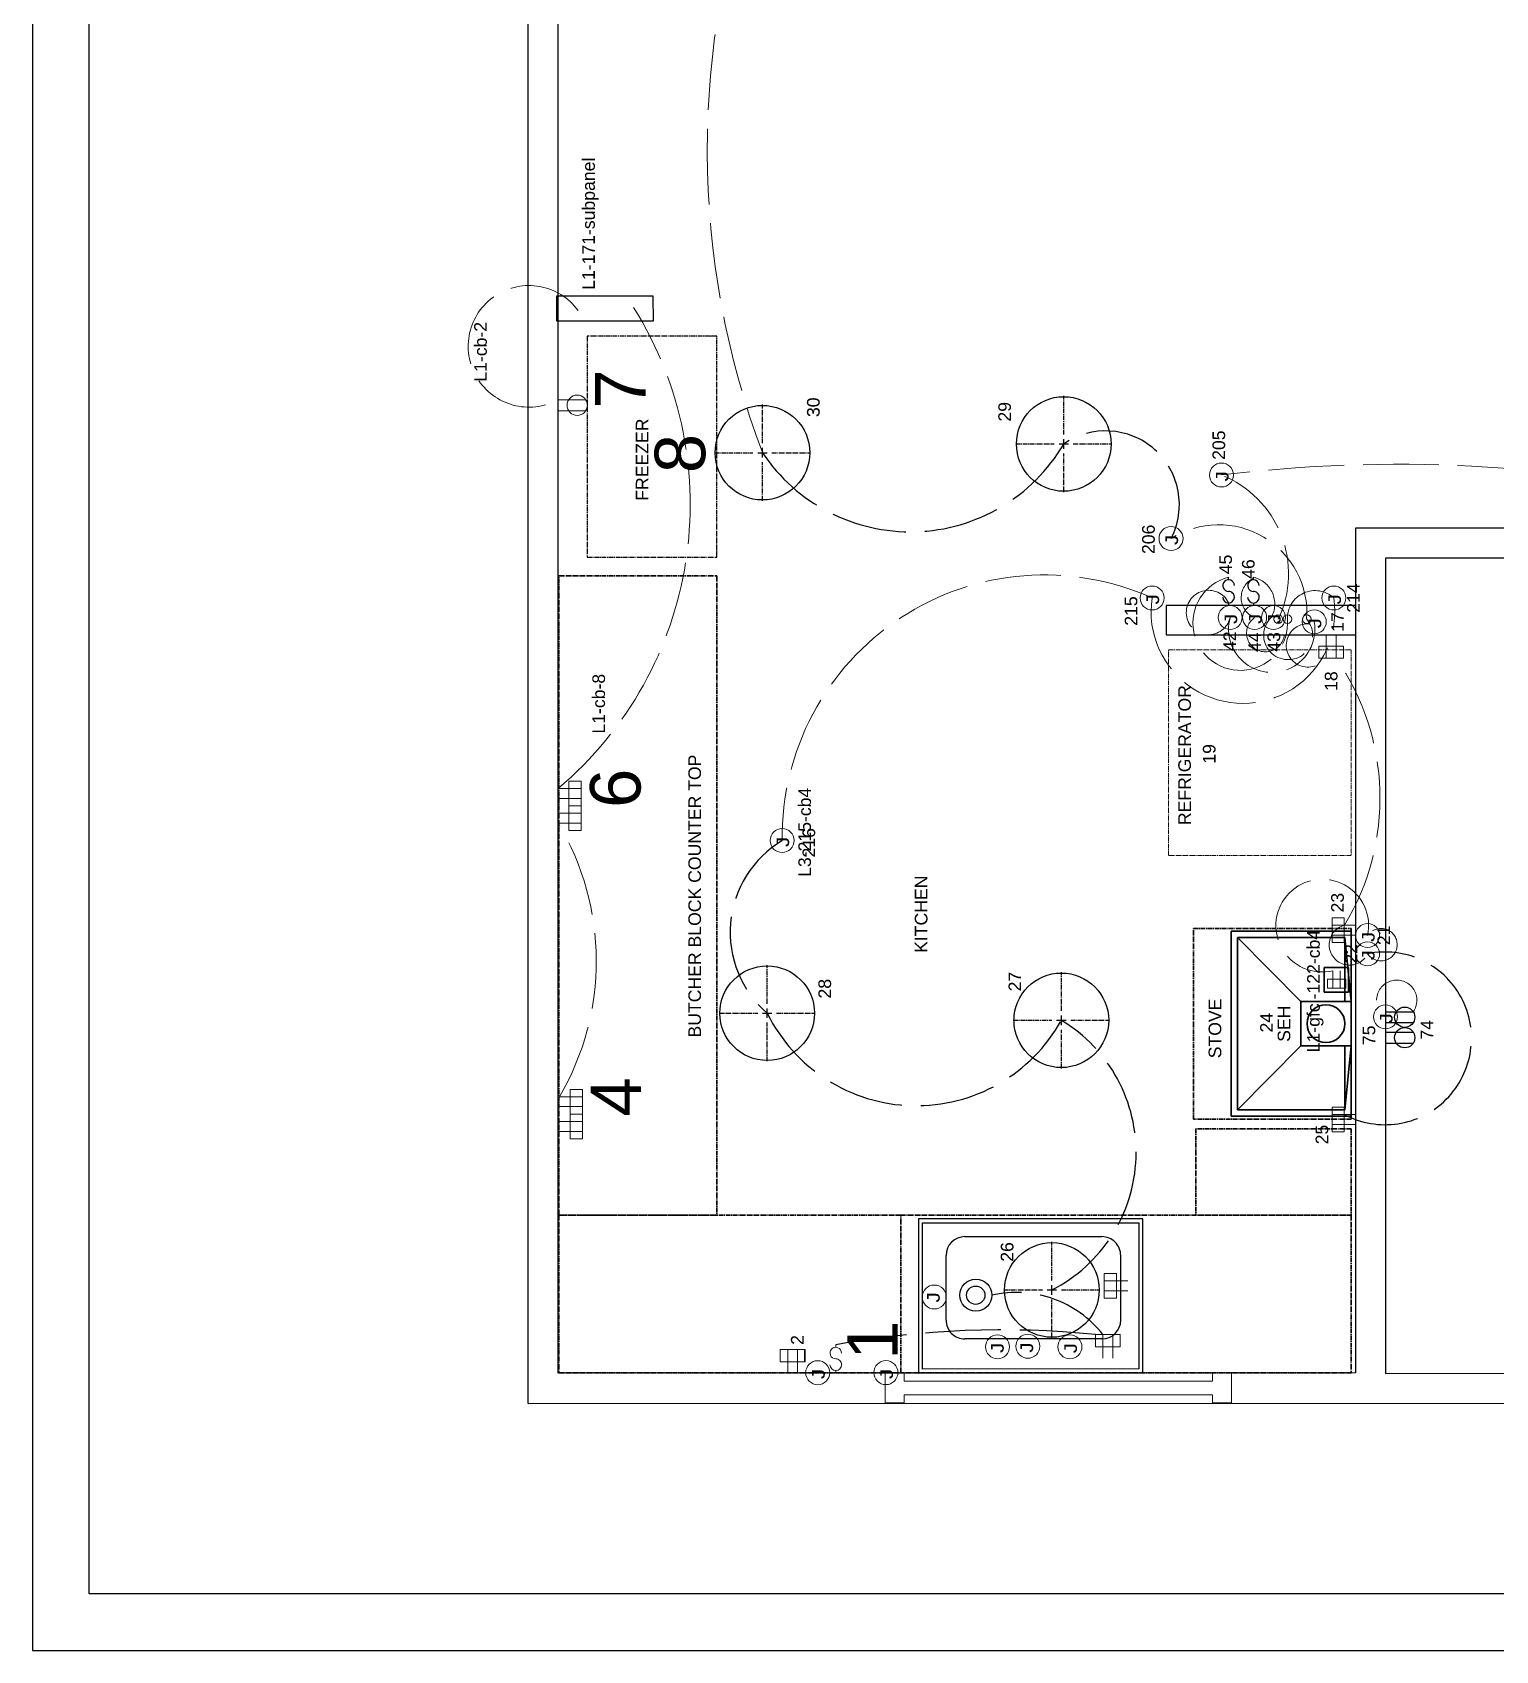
# Model space of a CAD drawing. Header units: inches. Extents: x 12 to 619, y -4 to 515.
# Drawn here: x 12.1 to 244, y -4 to 252.5 of the extents above; entities that cross this region are included whole.
import ezdxf

# ---------------------------------------------------------------- set-up
doc = ezdxf.new("R2010")
doc.units = ezdxf.units.IN
doc.header["$MEASUREMENT"] = 0
doc.linetypes.add('ACAD_ISO02W100', pattern=[15, 12, -3])
doc.linetypes.add('CENTER2', pattern=[1.125, 0.75, -0.125, 0.125, -0.125])
doc.layers.get('0').update_dxf_attribs({"color": 1, "lineweight": 9})
for name, color, linetype, lineweight in [('00-page-edge', 7, 'Continuous', 9), ('A201-Floorplan-2nd-floor', 7, 'Continuous', 9), ('A201-Text', 7, 'Continuous', 9), ('E201-Electrical-2nd-floor', 7, 'Continuous', 9), ('E301-Electrical-attic', 7, 'Continuous', 9)]:
    doc.layers.add(name, color=color, linetype=linetype, lineweight=lineweight)
doc.layers.get('0').off()
doc.styles.add('Reg', font='Courier New.ttf', dxfattribs={"height": 2})
doc.styles.get("Standard").update_dxf_attribs({"font": 'Arial.ttf', "height": 2})

# ---------------------------------------------------------------- blocks, each defined once
blk = doc.blocks.new('duplex-for-freezer-on-2nd-floor')
at = {"layer": 'E201-Electrical-2nd-floor'}
for p, q in [((0, 0), (0, -4.39)), ((1.73, 0), (1.73, -4.38))]:
    blk.add_line(p, q, dxfattribs=at)
blk.add_circle((0.86, -3.03), 1.61, dxfattribs=at)
blk = doc.blocks.new('refrigerator')
at = {"layer": 'A201-Floorplan-2nd-floor', "linetype": 'CENTER2'}
blk.add_lwpolyline([(0, 0), (-32.625, 0), (-32.625, 28.925), (0, 28.925)], close=True, dxfattribs=at)
blk = doc.blocks.new('stove')
at = {"layer": 'A201-Floorplan-2nd-floor', "linetype": 'CENTER2', "lineweight": 30}
blk.add_lwpolyline([(-30.27, 25), (0, 25), (0, 0), (-30.27, 0)], close=True, dxfattribs=at)
blk = doc.blocks.new('L2-switch-1')
at = {"layer": 'E201-Electrical-2nd-floor'}
for p, q in [((0.41, 0, -43.5), (0, 0, -43.5)), ((4.08, 0, -43.5), (4.49, 0, -43.5))]:
    blk.add_line(p, q, dxfattribs=at)
for centre, start, end in [((1.32, 0, -43.5), 90, 270), ((3.17, 0, -43.5), 270, 180), ((1.34, 0, -43.5), 270, 0)]:
    blk.add_arc(centre, 0.916, start, end, dxfattribs=at)
blk = doc.blocks.new('L2-gfci-duplex-2')
at = {"layer": 'E201-Electrical-2nd-floor'}
for p, q in [((0, 0, -43.5), (3.72, 0, -43.5)), ((3.72, 1.18, -43.5), (1.79, 1.18, -43.5)), ((1.79, -2.75, -43.5), (1.79, 1.18, -43.5)), ((0, -1.57, -43.5), (3.72, -1.57, -43.5))]:
    blk.add_line(p, q, dxfattribs=at)
at = {"layer": 'E201-Electrical-2nd-floor', "elevation": -43.5}
blk.add_lwpolyline([(1.79, -2.75), (1.79, 1.18), (3.72, 1.18), (3.72, -2.75)], close=True, dxfattribs=at)
blk = doc.blocks.new('L2-north-kitchen-butcher-block')
at = {"layer": 'A201-Floorplan-2nd-floor', "linetype": 'CENTER2', "lineweight": 30}
blk.add_lwpolyline([(0, -25), (-101.32, -25), (-101.32, 0), (0, 0)], close=True, dxfattribs=at)
blk = doc.blocks.new('L2-kitchen-NW-butcher-block')
at = {"layer": 'A201-Floorplan-2nd-floor', "linetype": 'CENTER2', "lineweight": 30}
blk.add_lwpolyline([(25, -54.19), (25, 0), (0, 0), (0, -54.19)], close=True, dxfattribs=at)
blk = doc.blocks.new('L2-kitchen-butcher-block-sink')
at = {"layer": 'A201-Floorplan-2nd-floor', "linetype": 'CENTER2', "lineweight": 30}
blk.add_lwpolyline([(0, 71.3625), (25, 71.3625), (25, 0), (0, 0)], close=True, dxfattribs=at)
blk = doc.blocks.new('L2-butcher-block-west-stove')
at = {"layer": 'A201-Floorplan-2nd-floor', "linetype": 'CENTER2', "lineweight": 30}
for p, q in [((13.69, 24.62), (0, 24.62)), ((0, 0), (0, 24.62)), ((13.69, 0), (13.69, 24.62)), ((13.69, 0), (0, 0))]:
    blk.add_line(p, q, dxfattribs=at)
blk = doc.blocks.new('smart-hood')
at = {"lineweight": 30}
for p, q in [((11.15625, 8), (11.15625, 0)), ((18.15625, 8), (11.15625, 8)), ((18.15625, 8), (18.15625, 0))]:
    blk.add_line(p, q, dxfattribs=at)
blk.add_lwpolyline([(0, 0), (29.3125, 0), (29.3125, 19), (0, 19)], close=True, dxfattribs=at)
blk.add_lwpolyline([(18.15625, 1), (28.3125, 1), (28.3125, 18), (1, 18), (1, 1), (11.15625, 1)], dxfattribs=at)
blk.add_circle((14.65625, 4), 3, dxfattribs=at)
blk = doc.blocks.new('L2-stove-exhaust-hood')
at = {"layer": 'A201-Floorplan-2nd-floor', "lineweight": 30}
for p, q in [((0, 8), (-10.15625, 18)), ((17.15625, 18), (7, 8)), ((-10.15625, 1), (0, 0)), ((7, 0), (17.15625, 1))]:
    blk.add_line(p, q, dxfattribs=at)
blk.add_blockref('smart-hood', (-11.15625, 0), dxfattribs=at)
blk = doc.blocks.new('L2-gfci-duplex-4')
at = {"layer": 'E201-Electrical-2nd-floor'}
for p, q in [((-3.92, 0, -48.88), (-3.92, -1.96, -48.88)), ((3.92, 0, -48.88), (-3.92, 0, -48.88)), ((-2.75, 1.76, -48.88), (-2.75, -1.96, -48.88)), ((-1.18, 1.76, -48.88), (-1.18, -1.96, -48.88)), ((0, -1.96, -48.88), (0, 0, -48.88)), ((1.18, 1.7, -48.88), (1.18, -1.96, -48.88)), ((2.75, 1.7, -48.88), (2.75, -1.96, -48.88)), ((3.92, -1.96, -48.88), (3.92, 0, -48.88)), ((-3.92, -1.96, -48.88), (3.92, -1.96, -48.88))]:
    blk.add_line(p, q, dxfattribs=at)
blk = doc.blocks.new('L2-gfci-duplex-6')
at = {"layer": 'E201-Electrical-2nd-floor'}
for p, q in [((-3.92, 0, -49.38), (-3.92, -1.96, -49.38)), ((3.92, 0, -49.38), (-3.92, 0, -49.38)), ((-2.75, 1.69, -49.38), (-2.75, -1.96, -49.38)), ((-1.18, 1.69, -49.38), (-1.18, -1.96, -49.38)), ((0, -1.96, -49.38), (0, 0, -49.38)), ((1.18, 1.7, -49.38), (1.18, -1.96, -49.38)), ((2.75, 1.7, -49.38), (2.75, -1.96, -49.38)), ((3.92, -1.96, -49.38), (3.92, 0, -49.38)), ((-3.92, -1.96, -49.38), (3.92, -1.96, -49.38))]:
    blk.add_line(p, q, dxfattribs=at)
blk = doc.blocks.new('L2-gfci-duplex-10')
at = {"layer": 'E201-Electrical-2nd-floor'}
for p, q in [((3.72, 2.75), (1.79, 2.75)), ((1.79, -1.18), (1.79, 2.75)), ((0, 1.57), (3.72, 1.57)), ((0, 0), (3.72, 0))]:
    blk.add_line(p, q, dxfattribs=at)
blk.add_lwpolyline([(1.79, -1.18), (1.79, 2.75), (3.72, 2.75), (3.72, -1.18)], close=True, dxfattribs=at)
blk = doc.blocks.new('L2-gfci-duplex-9')
at = {"layer": 'E201-Electrical-2nd-floor'}
for p, q in [((0, 0), (0, -1.94)), ((3.92, 0), (0, 0)), ((1.18, -3.72), (1.18, 0)), ((2.75, -3.72), (2.75, 0)), ((3.92, -1.94), (3.92, 0)), ((3.92, -1.94), (0, -1.94))]:
    blk.add_line(p, q, dxfattribs=at)
blk = doc.blocks.new('L2-cabinet-holding-kitchen-sink')
at = {"layer": 'A201-Floorplan-2nd-floor', "lineweight": -3}
for points in [[(0, 0), (0, 35.56), (-24.42, 35.56), (-24.4, 0)], [(-23.77, 0.62), (-23.8, 34.94), (-0.63, 34.94), (-0.63, 0.62)]]:
    blk.add_lwpolyline(points, close=True, dxfattribs=at)
blk = doc.blocks.new('L2-insinkerator')
at = {"layer": 'E201-Electrical-2nd-floor', "lineweight": -3}
blk.add_circle((0, 2.53), 2.53, dxfattribs=at)
blk = doc.blocks.new('L2-kitchen-sink-and-drain')
at = {"layer": 'A201-Floorplan-2nd-floor', "lineweight": -3}
for p, q in [((-3.9375, 4.71875), (6.28125, 4.71875)), ((-6.9375, -19.96875), (-6.9375, 1.71875)), ((9.28125, 1.71875), (9.28125, -19.96875)), ((-3.9375, -22.96875), (6.28125, -22.96875))]:
    blk.add_line(p, q, dxfattribs=at)
blk.add_circle((0, 0), 1.45459, dxfattribs=at)
for centre, start, end in [((-3.9375, 1.71875), 90, 180), ((6.28125, 1.71875), 0, 90), ((-3.9375, -19.96875), 180, 270), ((6.28125, -19.96875), 270, 0)]:
    blk.add_arc(centre, 3, start, end, dxfattribs=at)
blk = doc.blocks.new('L2-gfci-duplex-18')
at = {"layer": 'E201-Electrical-2nd-floor'}
for p, q in [((-3.72, 2.75, -29.75), (-1.79, 2.75, -29.75)), ((-1.79, 2.75, -29.75), (-3.72, 2.75, -29.75)), ((-3.72, 2.75, -29.75), (-3.72, -1.18, -29.75)), ((-1.79, 2.75, -29.75), (-1.79, -1.18, -29.75)), ((0, 1.57, -29.75), (-3.72, 1.57, -29.75)), ((0, 1.57, -29.75), (-3.72, 1.57, -29.75)), ((0, 0, -29.75), (-3.72, 0, -29.75)), ((-3.72, -1.18, -29.75), (-1.79, -1.18, -29.75))]:
    blk.add_line(p, q, dxfattribs=at)
blk = doc.blocks.new('L2-gfci-duplex-23')
at = {"layer": 'E201-Electrical-2nd-floor'}
for p, q in [((-1.18, 3.72, -56.5), (-1.18, 1.79, -56.5)), ((2.75, 3.72, -56.5), (-1.18, 3.72, -56.5)), ((0, 0, -56.5), (0, 3.72, -56.5)), ((1.57, 0, -56.5), (1.57, 3.72, -56.5)), ((2.75, 1.79, -56.5), (2.75, 3.72, -56.5)), ((2.75, 1.79, -56.5), (-1.18, 1.79, -56.5))]:
    blk.add_line(p, q, dxfattribs=at)
blk = doc.blocks.new('L2-j-box-22')
at = {"layer": 'E201-Electrical-2nd-floor'}
blk.add_circle((0, -1.9), 1.9, dxfattribs=at)
at = {"layer": 'E201-Electrical-2nd-floor', "lineweight": 5, "style": 'Reg'}
blk.add_text('J', height=2, dxfattribs=at).set_placement((-1.25, -3.01))
blk = doc.blocks.new('L2-j-box-21')
at = {"layer": 'E201-Electrical-2nd-floor'}
blk.add_circle((0, -1.9), 1.9, dxfattribs=at)
at = {"layer": 'E201-Electrical-2nd-floor', "lineweight": 5, "style": 'Reg'}
blk.add_text('J', height=2, dxfattribs=at).set_placement((-1.25, -3.01))
blk = doc.blocks.new('L2-gfci-duplex-25')
at = {"layer": 'E201-Electrical-2nd-floor'}
for p, q in [((-1.18, 3.72, -56.5), (-1.18, 1.79, -56.5)), ((2.75, 3.72, -56.5), (-1.18, 3.72, -56.5)), ((0, 0, -56.5), (0, 3.72, -56.5)), ((1.57, 0, -56.5), (1.57, 3.72, -56.5)), ((2.75, 1.79, -56.5), (2.75, 3.72, -56.5)), ((2.75, 1.79, -56.5), (-1.18, 1.79, -56.5))]:
    blk.add_line(p, q, dxfattribs=at)
blk = doc.blocks.new('*U117')
at = {"layer": 'E201-Electrical-2nd-floor', "color": 0, "linetype": 'CENTER2', "lineweight": -3, "transparency": 16777216}
for p, q in [((0, 1.5), (0, 7.62)), ((-7.62, 0), (-1.5, 0)), ((1.5, 0), (7.62, 0)), ((0, -7.62), (0, -1.5))]:
    blk.add_line(p, q, dxfattribs=at)
at = {"layer": 'E201-Electrical-2nd-floor', "color": 0, "linetype": 'Continuous', "lineweight": -3, "transparency": 16777216}
for p, q in [((-0.75, 0), (0.75, 0)), ((0, -0.75), (0, 0.75))]:
    blk.add_line(p, q, dxfattribs=at)
blk = doc.blocks.new('L2-ceiling-led-26')
at = {"layer": 'E201-Electrical-2nd-floor', "lineweight": -3}
blk.add_circle((0, 0, -94.5), 7.5, dxfattribs=at)
at = {"layer": 'E201-Electrical-2nd-floor', "linetype": 'CENTER2', "lineweight": -3, "rotation": 270}
blk.add_blockref('*U117', (0, 0, -94.5), dxfattribs=at)
blk = doc.blocks.new('*U119')
at = {"layer": 'E201-Electrical-2nd-floor', "color": 0, "linetype": 'CENTER2', "lineweight": -3, "transparency": 16777216}
for p, q in [((0, 1.5), (0, 7.62)), ((-7.62, 0), (-1.5, 0)), ((1.5, 0), (7.62, 0)), ((0, -7.62), (0, -1.5))]:
    blk.add_line(p, q, dxfattribs=at)
at = {"layer": 'E201-Electrical-2nd-floor', "color": 0, "linetype": 'Continuous', "lineweight": -3, "transparency": 16777216}
for p, q in [((-0.75, 0), (0.75, 0)), ((0, -0.75), (0, 0.75))]:
    blk.add_line(p, q, dxfattribs=at)
blk = doc.blocks.new('L2-ceiling-led-27')
at = {"layer": 'E201-Electrical-2nd-floor', "lineweight": -3}
blk.add_circle((0, 0, -93.5), 7.5, dxfattribs=at)
at = {"layer": 'E201-Electrical-2nd-floor', "linetype": 'CENTER2', "lineweight": -3, "rotation": 270}
blk.add_blockref('*U119', (0, 0, -93.5), dxfattribs=at)
blk = doc.blocks.new('*U121')
at = {"layer": 'E201-Electrical-2nd-floor', "color": 0, "linetype": 'CENTER2', "lineweight": -3, "transparency": 16777216}
for p, q in [((0, 1.5), (0, 7.62)), ((-7.62, 0), (-1.5, 0)), ((1.5, 0), (7.62, 0)), ((0, -7.62), (0, -1.5))]:
    blk.add_line(p, q, dxfattribs=at)
at = {"layer": 'E201-Electrical-2nd-floor', "color": 0, "linetype": 'Continuous', "lineweight": -3, "transparency": 16777216}
for p, q in [((-0.75, 0), (0.75, 0)), ((0, -0.75), (0, 0.75))]:
    blk.add_line(p, q, dxfattribs=at)
blk = doc.blocks.new('L2-ceiling-led-28')
at = {"layer": 'E201-Electrical-2nd-floor', "lineweight": -3}
blk.add_circle((0, 0, -93.88), 7.5, dxfattribs=at)
at = {"layer": 'E201-Electrical-2nd-floor', "linetype": 'CENTER2', "lineweight": -3, "rotation": 270}
blk.add_blockref('*U121', (0, 0, -93.88), dxfattribs=at)
blk = doc.blocks.new('L2-j-box-14')
at = {"layer": 'E201-Electrical-2nd-floor'}
blk.add_circle((0, -1.9), 1.9, dxfattribs=at)
at = {"layer": 'E201-Electrical-2nd-floor', "lineweight": 5, "style": 'Reg'}
blk.add_text('J', height=2, dxfattribs=at).set_placement((-1.1, -2.75))
blk = doc.blocks.new('L2-j-box-13')
at = {"layer": 'E201-Electrical-2nd-floor'}
blk.add_circle((0, 0), 1.9, dxfattribs=at)
at = {"layer": 'E201-Electrical-2nd-floor', "lineweight": 5, "style": 'Reg'}
blk.add_text('J', height=2, dxfattribs=at).set_placement((-1.2, -0.98))
blk = doc.blocks.new('L2-j-box-12')
at = {"layer": 'E201-Electrical-2nd-floor'}
blk.add_circle((0, 0), 1.9, dxfattribs=at)
at = {"layer": 'E201-Electrical-2nd-floor', "lineweight": 5, "style": 'Reg'}
blk.add_text('J', height=2, dxfattribs=at).set_placement((-1.25, -0.82))
blk = doc.blocks.new('L2-j-box-11')
at = {"layer": 'E201-Electrical-2nd-floor'}
blk.add_circle((0, 0), 1.9, dxfattribs=at)
at = {"layer": 'E201-Electrical-2nd-floor', "lineweight": 5, "style": 'Reg'}
blk.add_text('J', height=2, dxfattribs=at).set_placement((-1.25, -1.11))
blk = doc.blocks.new('L2-j-box-15')
at = {"layer": 'E201-Electrical-2nd-floor'}
blk.add_circle((0, 0), 1.9, dxfattribs=at)
at = {"layer": 'E201-Electrical-2nd-floor', "lineweight": 5, "style": 'Reg'}
blk.add_text('J', height=2, dxfattribs=at).set_placement((-1.25, -1.11))
blk = doc.blocks.new('L2-j-box-16')
at = {"layer": 'E201-Electrical-2nd-floor'}
blk.add_circle((0, 0), 1.9, dxfattribs=at)
at = {"layer": 'E201-Electrical-2nd-floor', "lineweight": 5, "style": 'Reg'}
blk.add_text('J', height=2, dxfattribs=at).set_placement((-1.25, -1.11))
blk = doc.blocks.new('*U125')
at = {"layer": 'E201-Electrical-2nd-floor', "color": 0, "linetype": 'CENTER2', "lineweight": -3, "transparency": 16777216}
for p, q in [((0, 1.5), (0, 7.62)), ((-7.62, 0), (-1.5, 0)), ((1.5, 0), (7.62, 0)), ((0, -7.62), (0, -1.5))]:
    blk.add_line(p, q, dxfattribs=at)
at = {"layer": 'E201-Electrical-2nd-floor', "color": 0, "linetype": 'Continuous', "lineweight": -3, "transparency": 16777216}
for p, q in [((-0.75, 0), (0.75, 0)), ((0, -0.75), (0, 0.75))]:
    blk.add_line(p, q, dxfattribs=at)
blk = doc.blocks.new('L2-ceiling-led-29')
at = {"layer": 'E201-Electrical-2nd-floor', "lineweight": -3}
blk.add_circle((0, 0, -93), 7.5, dxfattribs=at)
at = {"layer": 'E201-Electrical-2nd-floor', "linetype": 'CENTER2', "lineweight": -3, "rotation": 270}
blk.add_blockref('*U125', (0, 0, -93), dxfattribs=at)
blk = doc.blocks.new('*U127')
at = {"layer": 'E201-Electrical-2nd-floor', "color": 0, "linetype": 'CENTER2', "lineweight": -3, "transparency": 16777216}
for p, q in [((0, 1.5), (0, 7.62)), ((-7.62, 0), (-1.5, 0)), ((1.5, 0), (7.62, 0)), ((0, -7.62), (0, -1.5))]:
    blk.add_line(p, q, dxfattribs=at)
at = {"layer": 'E201-Electrical-2nd-floor', "color": 0, "linetype": 'Continuous', "lineweight": -3, "transparency": 16777216}
for p, q in [((-0.75, 0), (0.75, 0)), ((0, -0.75), (0, 0.75))]:
    blk.add_line(p, q, dxfattribs=at)
blk = doc.blocks.new('L2-ceiling-led-30')
at = {"layer": 'E201-Electrical-2nd-floor', "lineweight": -3}
blk.add_circle((0, 0, -94.38), 7.5, dxfattribs=at)
at = {"layer": 'E201-Electrical-2nd-floor', "linetype": 'CENTER2', "lineweight": -3, "rotation": 270}
blk.add_blockref('*U127', (0, 0, -94.38), dxfattribs=at)
blk = doc.blocks.new('L2-j-box-42')
at = {"layer": 'E201-Electrical-2nd-floor'}
blk.add_circle((-1.9, 0, -67.12), 1.9, dxfattribs=at)
at = {"layer": 'E201-Electrical-2nd-floor', "lineweight": 5, "style": 'Reg'}
blk.add_text('J', height=2, dxfattribs=at).set_placement((-3.15, -1.11, -67.12))
blk = doc.blocks.new('L2-j-box-44')
at = {"layer": 'E201-Electrical-2nd-floor'}
blk.add_circle((-1.9, 0, -75.62), 1.9, dxfattribs=at)
at = {"layer": 'E201-Electrical-2nd-floor', "lineweight": 5, "style": 'Reg'}
blk.add_text('J', height=2, dxfattribs=at).set_placement((-3.15, -1.11, -75.62))
blk = doc.blocks.new('L2-j-box-43')
at = {"layer": 'E201-Electrical-2nd-floor'}
blk.add_circle((-1.9, 0, -67.25), 1.9, dxfattribs=at)
at = {"layer": 'E201-Electrical-2nd-floor', "lineweight": 5, "style": 'Reg'}
blk.add_text('J', height=2, dxfattribs=at).set_placement((-3.15, -1.11, -67.25))
blk = doc.blocks.new('L2-j-box-17')
at = {"layer": 'E201-Electrical-2nd-floor'}
blk.add_circle((1.9, 0, -52.62), 1.9, dxfattribs=at)
at = {"layer": 'E201-Electrical-2nd-floor', "lineweight": 5, "style": 'Reg'}
blk.add_text('J', height=2, dxfattribs=at).set_placement((0.65, -1.11, -52.62))
blk = doc.blocks.new('L2-switch-45')
at = {"layer": 'E201-Electrical-2nd-floor', "lineweight": -3}
for p, q in [((0.41, 0, -45.25), (0, 0, -45.25)), ((4.08, 0, -45.25), (4.49, 0, -45.25))]:
    blk.add_line(p, q, dxfattribs=at)
for centre, start, end in [((1.32, 0, -45.25), 90, 270), ((3.17, 0, -45.25), 270, 180), ((1.34, 0, -45.25), 270, 0)]:
    blk.add_arc(centre, 0.916, start, end, dxfattribs=at)
blk = doc.blocks.new('L2-switch-46')
at = {"layer": 'E201-Electrical-2nd-floor', "lineweight": -3}
for p, q in [((0.41, 0, -45), (0, 0, -45)), ((4.08, 0, -45), (4.49, 0, -45))]:
    blk.add_line(p, q, dxfattribs=at)
for centre, start, end in [((1.32, 0, -45), 90, 270), ((3.17, 0, -45), 270, 180), ((1.34, 0, -45), 270, 0)]:
    blk.add_arc(centre, 0.916, start, end, dxfattribs=at)
blk = doc.blocks.new('L2-j-box-77')
at = {"layer": 'E201-Electrical-2nd-floor'}
blk.add_circle((1.9, 0, -8), 1.9, dxfattribs=at)
at = {"layer": 'E201-Electrical-2nd-floor', "lineweight": 5, "style": 'Reg'}
blk.add_text('J', height=2, dxfattribs=at).set_placement((0.65, -1.11, -8))
blk = doc.blocks.new('L3-attic-j-box-215')
at = {"layer": 'E301-Electrical-attic'}
blk.add_circle((0, 0), 1.9, dxfattribs=at)
at = {"layer": 'E301-Electrical-attic', "lineweight": 5, "style": 'Reg'}
blk.add_text('J', height=2, dxfattribs=at).set_placement((-1.25, -1.11))
blk = doc.blocks.new('L1-171-subpanel')
at = {"layer": 'E201-Electrical-2nd-floor', "lineweight": -3}
blk.add_lwpolyline([(0, 0), (4.01, 0.03), (4, -15.21), (0, -15.25)], close=True, dxfattribs=at)
blk = doc.blocks.new('L1-gfci-122')
at = {"layer": 'E201-Electrical-2nd-floor', "lineweight": 30}
for p, q in [((-2.06, -2.48), (-2.06, 1.37)), ((-2.06, 1.37), (-0.08, 1.37)), ((-0.08, 1.37), (1.85, 1.37)), ((1.85, 1.37), (1.85, -2.48)), ((1.85, -2.48), (-2.06, -2.48))]:
    blk.add_line(p, q, dxfattribs=at)
at = {"layer": 'E201-Electrical-2nd-floor'}
for p, q in [((-1.44, 0.87), (0, 0.87)), ((-1.44, -2.03), (-1.44, 0.87)), ((1.32, 0), (-1.44, 0)), ((0, -2.03), (0, 0.87)), ((1.32, -1.16), (-1.44, -1.16)), ((0, -2.03), (-1.44, -2.03))]:
    blk.add_line(p, q, dxfattribs=at)
blk = doc.blocks.new('*U372')
at = {"layer": 'E301-Electrical-attic', "color": 0, "linetype": 'CENTER2', "lineweight": -3, "transparency": 16777216}
for p, q in [((0, 1.5), (0, 7.62)), ((-7.62, 0), (-1.5, 0)), ((1.5, 0), (7.62, 0)), ((0, -7.62), (0, -1.5))]:
    blk.add_line(p, q, dxfattribs=at)
at = {"layer": 'E301-Electrical-attic', "color": 0, "linetype": 'Continuous', "lineweight": -3, "transparency": 16777216}
for p, q in [((-0.75, 0), (0.75, 0)), ((0, -0.75), (0, 0.75))]:
    blk.add_line(p, q, dxfattribs=at)
blk = doc.blocks.new('L2-led-26')
at = {"layer": 'E301-Electrical-attic', "lineweight": -3}
blk.add_circle((0, 0), 7.5, dxfattribs=at)
at = {"layer": 'E301-Electrical-attic', "linetype": 'CENTER2', "lineweight": -3, "rotation": 270}
blk.add_blockref('*U372', (0, 0), dxfattribs=at)
blk = doc.blocks.new('*U373')
at = {"layer": 'E301-Electrical-attic', "color": 0, "linetype": 'CENTER2', "lineweight": -3, "transparency": 16777216}
for p, q in [((0, 1.5), (0, 7.62)), ((-7.62, 0), (-1.5, 0)), ((1.5, 0), (7.62, 0)), ((0, -7.62), (0, -1.5))]:
    blk.add_line(p, q, dxfattribs=at)
at = {"layer": 'E301-Electrical-attic', "color": 0, "linetype": 'Continuous', "lineweight": -3, "transparency": 16777216}
for p, q in [((-0.75, 0), (0.75, 0)), ((0, -0.75), (0, 0.75))]:
    blk.add_line(p, q, dxfattribs=at)
blk = doc.blocks.new('L2-led-27')
at = {"layer": 'E301-Electrical-attic', "lineweight": -3}
blk.add_circle((0, 0), 7.5, dxfattribs=at)
at = {"layer": 'E301-Electrical-attic', "linetype": 'CENTER2', "lineweight": -3, "rotation": 270}
blk.add_blockref('*U373', (0, 0), dxfattribs=at)
blk = doc.blocks.new('*U375')
at = {"layer": 'E301-Electrical-attic', "color": 0, "linetype": 'CENTER2', "lineweight": -3, "transparency": 16777216}
for p, q in [((0, 1.5), (0, 7.62)), ((-7.62, 0), (-1.5, 0)), ((1.5, 0), (7.62, 0)), ((0, -7.62), (0, -1.5))]:
    blk.add_line(p, q, dxfattribs=at)
at = {"layer": 'E301-Electrical-attic', "color": 0, "linetype": 'Continuous', "lineweight": -3, "transparency": 16777216}
for p, q in [((-0.75, 0), (0.75, 0)), ((0, -0.75), (0, 0.75))]:
    blk.add_line(p, q, dxfattribs=at)
blk = doc.blocks.new('L2-led-28')
at = {"layer": 'E301-Electrical-attic', "lineweight": -3}
blk.add_circle((0, 0), 7.5, dxfattribs=at)
at = {"layer": 'E301-Electrical-attic', "linetype": 'CENTER2', "lineweight": -3, "rotation": 270}
blk.add_blockref('*U375', (0, 0), dxfattribs=at)
blk = doc.blocks.new('L3-215')
at = {"layer": 'E201-Electrical-2nd-floor'}
blk.add_circle((0, 0), 1.9, dxfattribs=at)
at = {"layer": 'E201-Electrical-2nd-floor', "lineweight": 5, "style": 'Reg'}
blk.add_text('J', height=2, dxfattribs=at).set_placement((-1.25, -1.11))
blk = doc.blocks.new('L2-44')
at = {"layer": 'E301-Electrical-attic'}
blk.add_circle((0, 0), 1.9, dxfattribs=at)
at = {"layer": 'E301-Electrical-attic', "lineweight": 5, "style": 'Reg'}
blk.add_text('J', height=2, dxfattribs=at).set_placement((-1.25, -1.11))
blk = doc.blocks.new('L2-46')
at = {"layer": 'E301-Electrical-attic', "lineweight": -3}
for p, q in [((0.41, 0), (0, 0)), ((4.08, 0), (4.49, 0))]:
    blk.add_line(p, q, dxfattribs=at)
for centre, start, end in [((1.32, 0), 90, 270), ((3.17, 0), 270, 180), ((1.34, 0), 270, 0)]:
    blk.add_arc(centre, 0.916, start, end, dxfattribs=at)
blk = doc.blocks.new('L2-43')
at = {"layer": 'E301-Electrical-attic'}
blk.add_circle((0, 0), 1.9, dxfattribs=at)
at = {"layer": 'E301-Electrical-attic', "lineweight": 5, "style": 'Reg'}
blk.add_text('J', height=2, dxfattribs=at).set_placement((-1.25, -1.11))
blk = doc.blocks.new('L2-45')
at = {"layer": 'E301-Electrical-attic', "lineweight": -3}
for p, q in [((0.41, 0), (0, 0)), ((4.08, 0), (4.49, 0))]:
    blk.add_line(p, q, dxfattribs=at)
for centre, start, end in [((1.32, 0), 90, 270), ((3.17, 0), 270, 180), ((1.34, 0), 270, 0)]:
    blk.add_arc(centre, 0.916, start, end, dxfattribs=at)
blk = doc.blocks.new('*U382')
at = {"layer": 'E301-Electrical-attic', "color": 0, "linetype": 'CENTER2', "lineweight": -3, "transparency": 16777216}
for p, q in [((0, 1.5), (0, 7.62)), ((-7.62, 0), (-1.5, 0)), ((1.5, 0), (7.62, 0)), ((0, -7.62), (0, -1.5))]:
    blk.add_line(p, q, dxfattribs=at)
at = {"layer": 'E301-Electrical-attic', "color": 0, "linetype": 'Continuous', "lineweight": -3, "transparency": 16777216}
for p, q in [((-0.75, 0), (0.75, 0)), ((0, -0.75), (0, 0.75))]:
    blk.add_line(p, q, dxfattribs=at)
blk = doc.blocks.new('L2-29')
at = {"layer": 'E301-Electrical-attic', "lineweight": -3}
blk.add_circle((0, 0), 7.5, dxfattribs=at)
at = {"layer": 'E301-Electrical-attic', "linetype": 'CENTER2', "lineweight": -3, "rotation": 270}
blk.add_blockref('*U382', (0, 0), dxfattribs=at)
blk = doc.blocks.new('*U384')
at = {"layer": 'E301-Electrical-attic', "color": 0, "linetype": 'CENTER2', "lineweight": -3, "transparency": 16777216}
for p, q in [((0, 1.5), (0, 7.62)), ((-7.62, 0), (-1.5, 0)), ((1.5, 0), (7.62, 0)), ((0, -7.62), (0, -1.5))]:
    blk.add_line(p, q, dxfattribs=at)
at = {"layer": 'E301-Electrical-attic', "color": 0, "linetype": 'Continuous', "lineweight": -3, "transparency": 16777216}
for p, q in [((-0.75, 0), (0.75, 0)), ((0, -0.75), (0, 0.75))]:
    blk.add_line(p, q, dxfattribs=at)
blk = doc.blocks.new('L2-30')
at = {"layer": 'E301-Electrical-attic', "lineweight": -3}
blk.add_circle((0, 0), 7.5, dxfattribs=at)
at = {"layer": 'E301-Electrical-attic', "linetype": 'CENTER2', "lineweight": -3, "rotation": 270}
blk.add_blockref('*U384', (0, 0), dxfattribs=at)
blk = doc.blocks.new('L2-kitchen-window')
at = {"layer": 'A201-Floorplan-2nd-floor'}
for p, q in [((-0.03, 54.87), (-4.83, 54.87)), ((-0.03, 54.88), (-0.03, 51.87)), ((-3.51, 51.87), (-4.83, 51.87)), ((-3.51, 51.87), (-3.51, 3)), ((-0.03, 51.87), (-1.31, 51.87)), ((-1.31, 51.87), (-1.31, 3)), ((-4.82, 3), (-3.51, 3)), ((-1.31, 3), (0, 3)), ((0, 3), (0, 0)), ((0, 0), (-4.82, 0))]:
    blk.add_line(p, q, dxfattribs=at)
at = {"layer": 'A201-Floorplan-2nd-floor', "lineweight": 30}
for p, q in [((-4.83, 54.87), (-4.83, 51.87)), ((-4.82, 3), (-4.82, 0))]:
    blk.add_line(p, q, dxfattribs=at)
blk = doc.blocks.new('attic-j-box-205')
at = {"layer": 'E301-Electrical-attic'}
blk.add_circle((0, 0), 1.9, dxfattribs=at)
at = {"layer": 'E301-Electrical-attic', "lineweight": 5, "style": 'Reg'}
blk.add_text('J', height=2, dxfattribs=at).set_placement((-1.25, -1.11))
blk = doc.blocks.new('attic-j-box-206')
at = {"layer": 'E301-Electrical-attic'}
blk.add_circle((0, 0), 1.9, dxfattribs=at)
at = {"layer": 'E301-Electrical-attic', "lineweight": 5, "style": 'Reg'}
blk.add_text('J', height=2, dxfattribs=at).set_placement((-1.25, -1.11))
blk = doc.blocks.new('attic-j-box-213')
at = {"layer": 'E301-Electrical-attic'}
blk.add_circle((0, 0), 1.9, dxfattribs=at)
at = {"layer": 'E301-Electrical-attic', "lineweight": 5, "style": 'Reg'}
blk.add_text('J', height=2, dxfattribs=at).set_placement((-1.25, -1.11))
blk = doc.blocks.new('attic-j-box-214')
at = {"layer": 'E301-Electrical-attic'}
blk.add_circle((0, 0), 1.9, dxfattribs=at)
at = {"layer": 'E301-Electrical-attic', "lineweight": 5, "style": 'Reg'}
blk.add_text('J', height=2, dxfattribs=at).set_placement((-1.25, -1.11))

msp = doc.modelspace()

# ---------------------------------------------------------------- linework, layer by layer
at = {"layer": '00-page-edge', "lineweight": -3}
for points in [[(12.1, -4.04), (619.4, -4.04), (619.4, 515.31), (12.1, 515.31)], [(565.4, 4.96), (21.1, 4.96), (21.1, 506.31), (565.4, 506.31)]]:
    msp.add_lwpolyline(points, close=True, dxfattribs=at)
at = {"layer": 'A201-Floorplan-2nd-floor', "lineweight": -3}
for p, q in [((90.69, 35.17), (90.69, 356.57)), ((221.79, 161.66), (191.79, 161.66)), ((191.79, 161.66), (191.79, 157.03)), ((191.79, 157.03), (221.79, 157.03)), ((90.69, 35.17), (532.5, 35.27))]:
    msp.add_line(p, q, dxfattribs=at)
at = {"layer": 'A201-Floorplan-2nd-floor', "lineweight": 5}
msp.add_line((120.54, 204.35), (119.41, 204.35), dxfattribs=at)
at = {"layer": 'A201-Floorplan-2nd-floor', "lineweight": -3}
msp.add_lwpolyline([(221.79, 173.94), (221.79, 40.03), (95.41, 39.94), (95.41, 351.82), (390.6, 351.82), (390.6, 242.75), (453.45, 242.75), (453.45, 218.25), (439.9, 218.25), (439.9, 152.5), (404.56, 152.5), (404.56, 173.94), (221.78, 173.94)], dxfattribs=at)
at = {"layer": 'A201-Floorplan-2nd-floor', "linetype": 'CENTER2', "lineweight": -3}
msp.add_lwpolyline([(120.54, 204.35), (100.04, 204.35), (100.04, 169.35), (120.54, 169.35)], close=True, dxfattribs=at)
at = {"layer": 'A201-Floorplan-2nd-floor', "lineweight": -3}
msp.add_lwpolyline([(226.53, 39.92), (370.66, 39.96), (370.66, 93.04), (399.81, 93.04), (399.81, 169.19), (226.53, 169.19)], close=True, dxfattribs=at)
at = {"layer": 'A201-Text', "lineweight": 5}
msp.add_line((120.54, 169.35), (120.54, 170.47), dxfattribs=at)
at = {"layer": 'E201-Electrical-2nd-floor', "lineweight": -3}
for p, q in [((226.53, 97.26), (230.91, 97.26)), ((226.53, 95.53), (230.92, 95.53)), ((226.53, 94.02), (230.91, 94.02)), ((226.53, 92.29), (230.92, 92.29)), ((134.53, 41.75), (134.53, 43.69))]:
    msp.add_line(p, q, dxfattribs=at)
for centre in [(229.57, 96.39), (229.57, 93.15)]:
    msp.add_circle(centre, 1.61, dxfattribs=at)
at = {"layer": 'E201-Electrical-2nd-floor', "linetype": 'ACAD_ISO02W100', "lineweight": 5}
for centre, radius, start, end in [((255.3, 233.91), 136.25, 159.6703, 200.6302), ((90.8, 202.76), 9.64, 36.1844, 298.5497), ((57.4, 177.69), 58.94, 310.157, 32.0053), ((198.48, 160.56), 3.52, 25.4042, 346.984), ((208.5, 157.9), 6.84, 164.1731, 9.7936), ((214.24, 155.34), 3.44, 89.5075, 326.7987), ((186.81, 131.13), 38.84, 328.7264, 34.8092), ((58.94, 105.3), 42.52, 329.5824, 30.9271), ((216.51, 110.92), 7.35, 347.6063, 283.2229), ((220.81, 107.86), 3.21, 104.602, 333.6628), ((225.81, 107.89), 2.57, 214.2725, 145.7275), ((228.31, 99.09), 3.19, 324.7622, 236.0968)]:
    msp.add_arc(centre, radius, start, end, dxfattribs=at)
at = {"layer": 'E201-Electrical-2nd-floor', "linetype": 'ACAD_ISO02W100', "lineweight": -3}
for centre, radius, start, end in [((151.23, 201.52), 28.17, 213.6786, 329.6203), ((139.65, 109.85), 16.97, 120.9985, 229.0846), ((226.46, 93.04), 13.69, 241.8353, 101.7012), ((152.15, 108.69), 26.33, 206.285, 330.9506), ((162.55, 74.94), 24.46, 297.0306, 58.9503), ((168.02, 35.33), 17.42, 38.02, 102.9037), ((165.67, -100.35), 147.17, 84.1906, 100.2782)]:
    msp.add_arc(centre, radius, start, end, dxfattribs=at)
at = {"layer": 'E301-Electrical-attic', "lineweight": 5}
for centre in [(209.54, 159.49), (210.98, 159.49), (214.04, 159.49)]:
    msp.add_circle(centre, 0.69, dxfattribs=at)
at = {"layer": 'E301-Electrical-attic', "linetype": 'ACAD_ISO02W100', "lineweight": 5}
for centre, radius, start, end in [((255.3, 233.91), 136.25, 159.6703, 200.6302), ((228.45, -46.11), 230.17, 77.1762, 96.9655), ((194.33, 166.71), 16.83, 334.6052, 68.3637), ((200.08, 160.49), 13.99, 355.9038, 122.6307), ((172.5, 124.93), 41.59, 65.8084, 180.7222), ((203.51, 158.88), 7.5, 104.2272, 4.6667), ((207.06, 162.92), 3.4, 115.328, 248.1198), ((204.61, 161.9), 4.37, 330.7517, 76.8243), ((203.94, 160.71), 14.56, 171.5077, 8.4923), ((215.37, 159.64), 4.39, 47.2193, 181.8761), ((207.5, 157.31), 2.99, 124.8744, 46.8471), ((211.1, 156.96), 3.88, 133.7673, 40.7059)]:
    msp.add_arc(centre, radius, start, end, dxfattribs=at)
at = {"layer": 'E301-Electrical-attic', "linetype": 'ACAD_ISO02W100', "lineweight": -3}
for centre, radius, start, end in [((182.18, 177.67), 11.68, 332.4754, 124.6774), ((151.23, 201.52), 28.17, 213.6786, 329.6203), ((139.65, 109.85), 16.97, 120.9985, 229.0846), ((152.15, 108.69), 26.33, 206.285, 330.9506), ((162.55, 74.94), 24.46, 297.0306, 58.9503)]:
    msp.add_arc(centre, radius, start, end, dxfattribs=at)

# ---------------------------------------------------------------- block references
at = {"lineweight": 5, "rotation": 89.99999999999999}
for name, p in [('attic-j-box-205', (200.54, 182.36)), ('attic-j-box-206', (192.54, 172.28)), ('attic-j-box-214', (189.54, 162.86)), ('L2-45', (201.66, 161.66)), ('attic-j-box-213', (218.35, 162.86)), ('L2-cabinet-holding-kitchen-sink', (188.07, 64.4)), ('L2-insinkerator', (164.13, 52.32)), ('L2-kitchen-window', (202.11, 40.01))]:
    msp.add_blockref(name, p, dxfattribs=at)
at = {"lineweight": -3, "rotation": 89.99999999999999}
for name, p in [('L2-north-kitchen-butcher-block', (95.54, 166.35)), ('refrigerator', (221.09, 154.65)), ('stove', (221.09, 110.48)), ('L2-stove-exhaust-hood', (221.09, 91.87)), ('L2-butcher-block-west-stove', (221.09, 65.03)), ('L2-kitchen-sink-and-drain', (161.6, 52.32)), ('L2-gfci-duplex-9', (181.97, 51.85)), ('L2-gfci-duplex-2', (131.79, 39.97, 43.5)), ('L2-gfci-duplex-10', (183.32, 42.34))]:
    msp.add_blockref(name, p, dxfattribs=at)
at = {"layer": 'A201-Floorplan-2nd-floor', "lineweight": 5, "rotation": 89.99999999999999}
for name, p in [('L2-ceiling-led-30', (127.79, 185.9, 94.38)), ('L2-ceiling-led-29', (175.54, 187.28, 93)), ('L2-gfci-duplex-18', (218.69, 157.03, 29.75)), ('L2-j-box-21', (221.79, 109.34)), ('L2-j-box-22', (221.79, 106.44)), ('L2-ceiling-led-28', (128.54, 97.03, 93.88)), ('L2-ceiling-led-27', (175.16, 95.9, 93.5)), ('L2-gfci-duplex-25', (221.79, 79.4, 56.5)), ('L2-ceiling-led-26', (173.66, 53.15, 94.5)), ('L2-j-box-14', (153.13, 52.03)), ('L2-j-box-13', (165.05, 44.13)), ('L2-j-box-12', (169.86, 44.22)), ('L2-j-box-11', (176.52, 44.13)), ('L2-j-box-16', (136.55, 40.03)), ('L2-j-box-15', (147.36, 40.04))]:
    msp.add_blockref(name, p, dxfattribs=at)
at = {"layer": 'A201-Floorplan-2nd-floor', "lineweight": -3, "rotation": 89.99999999999999}
for name, p in [('L2-kitchen-NW-butcher-block', (95.54, 40.03)), ('L2-kitchen-butcher-block-sink', (221.09, 40.03))]:
    msp.add_blockref(name, p, dxfattribs=at)
at = {"layer": 'E201-Electrical-2nd-floor', "lineweight": 5, "rotation": 89.99999999999999}
for name, p in [('L1-171-subpanel', (95.23, 206.76)), ('L2-switch-45', (201.66, 161.66, 45.25)), ('L2-switch-46', (205.6, 161.66, 45)), ('L2-j-box-42', (201.91, 161.66, 67.12)), ('L2-j-box-44', (205.79, 161.66, 75.62)), ('L2-j-box-43', (208.79, 161.66, 67.25)), ('L2-j-box-17', (215.24, 157.17, 52.62)), ('L3-215', (130.91, 124.4)), ('L2-gfci-duplex-23', (221.79, 109.4, 56.5)), ('L1-gfci-122', (218.19, 102.44)), ('L2-j-box-77', (226.53, 94.54, 8))]:
    msp.add_blockref(name, p, dxfattribs=at)
at = {"layer": 'E201-Electrical-2nd-floor', "lineweight": -3, "rotation": 89.99999999999999}
for name, p in [('duplex-for-freezer-on-2nd-floor', (95.41, 192.56)), ('L2-gfci-duplex-6', (97.1, 129.9, 49.38)), ('L2-gfci-duplex-4', (97.3, 81.03, 48.88)), ('L2-switch-1', (139.41, 39.97, 43.5))]:
    msp.add_blockref(name, p, dxfattribs=at)
at = {"layer": 'E301-Electrical-attic', "lineweight": 5, "rotation": 89.99999999999999}
for name, p in [('L2-30', (127.79, 185.9)), ('L2-29', (175.54, 187.28)), ('L2-46', (205.6, 161.66)), ('L2-44', (205.79, 159.76)), ('L2-43', (208.79, 159.76)), ('L3-attic-j-box-215', (130.91, 124.4)), ('L2-led-28', (128.54, 97.03)), ('L2-led-27', (175.16, 95.9)), ('L2-led-26', (173.66, 53.15))]:
    msp.add_blockref(name, p, dxfattribs=at)

# ---------------------------------------------------------------- texts
at = {"layer": 'A201-Text', "lineweight": 5}
for s, p in [('FREEZER', (109.72, 178.28)), ('REFRIGERATOR', (195.69, 126.85)), ('BUTCHER BLOCK COUNTER TOP', (118.05, 93.17)), ('KITCHEN', (153.94, 106.59)), ('STOVE', (200.5, 89.88)), ('SEH', (211.44, 92.49))]:
    msp.add_text(s, height=2, rotation=90, dxfattribs=at).set_placement(p)
at = {"layer": 'A201-Text', "lineweight": -3, "insert": (110.72, 182.66), "char_height": 8, "attachment_point": 1, "rotation": 90}
msp.add_mtext('8', dxfattribs=at)
at = {"layer": 'E201-Electrical-2nd-floor', "lineweight": 5}
for s, p in [('L1-171-subpanel', (101.23, 211.71)), ('L1-cb-2', (84.11, 197.16)), ('30', (136.86, 191.55)), ('29', (167.17, 190.83)), ('45', (202.19, 166.62)), ('46', (205.78, 165.89)), ('17', (219.92, 157.49)), ('42', (202.84, 154.46)), ('44', (206.79, 154.31)), ('43', (209.83, 154.35)), ('L1-cb-8', (102.84, 141.36)), ('18', (218.91, 148.13)), ('19', (199.59, 136.59)), ('L3-215-cb4', (135.48, 118.64)), ('23', (219.92, 113)), ('21', (227.25, 107.82)), ('22', (222.06, 104.88)), ('27', (168.79, 100.49)), ('28', (138.66, 99.36)), ('24', (208.67, 93.97)), ('75', (224.9, 91.97)), ('74', (234.09, 92.84)), ('25', (217.45, 76.23)), ('26', (167.56, 57.62))]:
    msp.add_text(s, height=2, rotation=90, dxfattribs=at).set_placement(p)
at = {"layer": 'E201-Electrical-2nd-floor', "lineweight": -3, "attachment_point": 1, "rotation": 90}
for s, insert, char_height in [('7', (101.27, 192.9), 8), ('6', (100.47, 129.58), 8), ('4', (100.55, 80.64), 8), ('1', (141.24, 42.08), 8), ('2', (132.31, 44.44), 2)]:
    msp.add_mtext(s, dxfattribs=dict(at, insert=insert, char_height=char_height))
at = {"layer": 'E201-Electrical-2nd-floor', "lineweight": 5, "insert": (214.11, 90.83), "char_height": 2, "attachment_point": 1, "rotation": 90}
msp.add_mtext('L1-gfci-122-cb4', dxfattribs=at)
at = {"layer": 'E301-Electrical-attic', "lineweight": 5}
for s, p in [('30', (136.85, 191.54)), ('29', (167.17, 190.83)), ('205', (201.11, 184.76)), ('206', (189.96, 169.83)), ('214', (222.45, 160.52)), ('215', (187.2, 158.46)), ('216', (136.14, 121.71)), ('27', (168.79, 100.48)), ('28', (138.66, 99.35)), ('26', (167.57, 57.62))]:
    msp.add_text(s, height=2, rotation=90, dxfattribs=at).set_placement(p)

doc.saveas('drawing.dxf')
